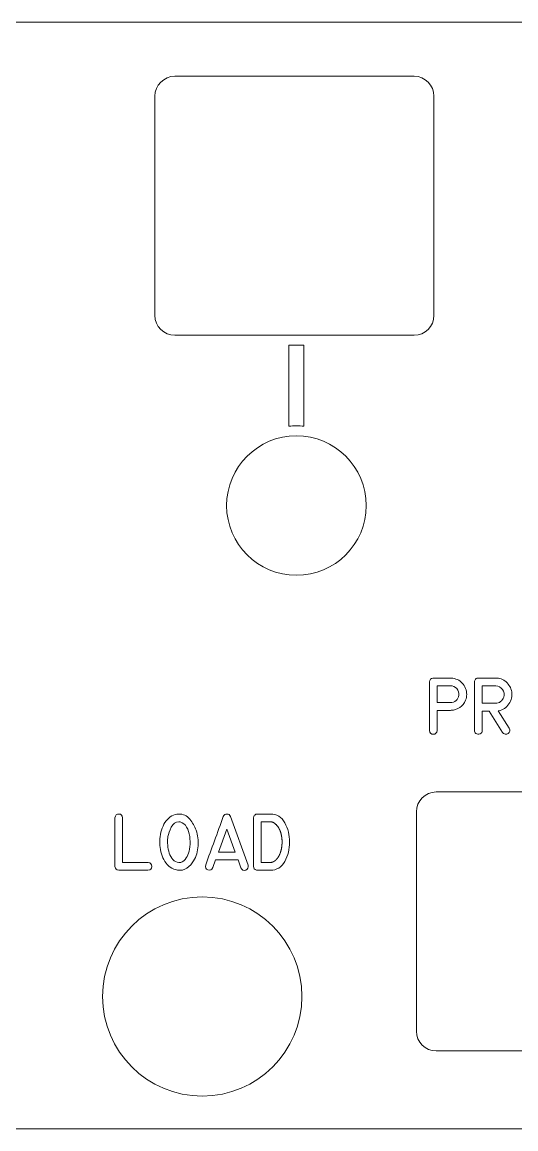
# Model space of a CAD drawing. Header units: millimetres. Extents: x -74 to 72, y -92 to 107.
# Drawn here: x -26.7 to -2, y 51.5 to 107.1 of the extents above; entities that cross this region are included whole.
import ezdxf

# ---------------------------------------------------------------- set-up
doc = ezdxf.new("R2010")
doc.units = ezdxf.units.MM
doc.header["$MEASUREMENT"] = 0
doc.layers.add('Cut', color=7, linetype='Continuous')
doc.layers.add('Engrave', color=7, linetype='Continuous')

msp = doc.modelspace()

# ---------------------------------------------------------------- linework, layer by layer
at = {"layer": 'Cut', "color": 250, "lineweight": 9}
for centre, major_axis, ratio in [((-12.9765, 82.8049), (3.5001, 0), 0.9999714), ((-17.6991, 58.1621), (5.0001, 0), 0.99998)]:
    msp.add_ellipse(centre, major_axis=major_axis, ratio=ratio, dxfattribs=at)
for points, knots in [([(61.6948, 105.5689), (61.6946, 105.967), (61.5362, 106.3487), (61.2545, 106.63), (61.2545, 106.63), (60.9729, 106.9113), (60.5929, 107.0692), (60.1948, 107.0689), (60.1948, 107.0689), (60.1948, 107.0689), (-61.3302, 107.0689), (-61.3302, 107.0689), (-61.3302, 107.0689), (-61.7283, 107.0687), (-62.1099, 106.9103), (-62.3912, 106.6286), (-62.3912, 106.6286), (-62.6725, 106.347), (-62.8304, 105.967), (-62.8302, 105.5689), (-62.8302, 105.5689), (-62.8302, 105.5689), (-62.8302, 53.0189), (-62.8302, 53.0189), (-62.8302, 53.0189), (-62.8299, 52.6208), (-62.6716, 52.2392), (-62.3899, 51.9579), (-62.3899, 51.9579), (-62.1082, 51.6766), (-61.7283, 51.5187), (-61.3302, 51.5189), (-61.3302, 51.5189), (-61.3302, 51.5189), (60.1948, 51.5189), (60.1948, 51.5189), (60.1948, 51.5189), (60.5929, 51.5192), (60.9746, 51.6775), (61.2559, 51.9592), (61.2559, 51.9592), (61.5372, 52.2409), (61.6951, 52.6208), (61.6948, 53.0189), (61.6948, 53.0189), (61.6948, 53.0189), (61.6948, 105.5689), (61.6948, 105.5689)], [0, 0, 0, 0, 0.0769231, 0.0769231, 0.0769231, 0.0769231, 0.1538462, 0.1538462, 0.1538462, 0.1538462, 0.2307692, 0.2307692, 0.2307692, 0.2307692, 0.3076923, 0.3076923, 0.3076923, 0.3076923, 0.3846154, 0.3846154, 0.3846154, 0.3846154, 0.4615385, 0.4615385, 0.4615385, 0.4615385, 0.5384615, 0.5384615, 0.5384615, 0.5384615, 0.6153846, 0.6153846, 0.6153846, 0.6153846, 0.6923077, 0.6923077, 0.6923077, 0.6923077, 0.7692308, 0.7692308, 0.7692308, 0.7692308, 0.8461538, 0.8461538, 0.8461538, 0.8461538, 1, 1, 1, 1]), ([(-19.0757, 104.3526), (-19.0757, 104.3526), (-7.0757, 104.3526), (-7.0757, 104.3526), (-7.0757, 104.3526), (-6.5257, 104.3526), (-6.0757, 103.9026), (-6.0757, 103.3526), (-6.0757, 103.3526), (-6.0757, 103.3526), (-6.0757, 92.3526), (-6.0757, 92.3526), (-6.0757, 92.3526), (-6.0757, 91.8026), (-6.5257, 91.3526), (-7.0757, 91.3526), (-7.0757, 91.3526), (-7.0757, 91.3526), (-19.0757, 91.3526), (-19.0757, 91.3526), (-19.0757, 91.3526), (-19.6257, 91.3526), (-20.0757, 91.8026), (-20.0757, 92.3526), (-20.0757, 92.3526), (-20.0757, 92.3526), (-20.0757, 103.3526), (-20.0757, 103.3526), (-20.0757, 103.3526), (-20.0757, 103.9026), (-19.6257, 104.3526), (-19.0757, 104.3526)], [0, 0, 0, 0, 0.1111111, 0.1111111, 0.1111111, 0.1111111, 0.2222222, 0.2222222, 0.2222222, 0.2222222, 0.3333333, 0.3333333, 0.3333333, 0.3333333, 0.4444444, 0.4444444, 0.4444444, 0.4444444, 0.5555556, 0.5555556, 0.5555556, 0.5555556, 0.6666667, 0.6666667, 0.6666667, 0.6666667, 0.7777778, 0.7777778, 0.7777778, 0.7777778, 1, 1, 1, 1]), ([(-5.9557, 68.4299), (-5.9557, 68.4299), (6.0443, 68.4299), (6.0443, 68.4299), (6.0443, 68.4299), (6.5943, 68.4299), (7.0443, 67.9799), (7.0443, 67.4299), (7.0443, 67.4299), (7.0443, 67.4299), (7.0443, 56.4299), (7.0443, 56.4299), (7.0443, 56.4299), (7.0443, 55.8799), (6.5943, 55.4299), (6.0443, 55.4299), (6.0443, 55.4299), (6.0443, 55.4299), (-5.9557, 55.4299), (-5.9557, 55.4299), (-5.9557, 55.4299), (-6.5057, 55.4299), (-6.9557, 55.8799), (-6.9557, 56.4299), (-6.9557, 56.4299), (-6.9557, 56.4299), (-6.9557, 67.4299), (-6.9557, 67.4299), (-6.9557, 67.4299), (-6.9557, 67.9799), (-6.5057, 68.4299), (-5.9557, 68.4299)], [0, 0, 0, 0, 0.1111111, 0.1111111, 0.1111111, 0.1111111, 0.2222222, 0.2222222, 0.2222222, 0.2222222, 0.3333333, 0.3333333, 0.3333333, 0.3333333, 0.4444444, 0.4444444, 0.4444444, 0.4444444, 0.5555556, 0.5555556, 0.5555556, 0.5555556, 0.6666667, 0.6666667, 0.6666667, 0.6666667, 0.7777778, 0.7777778, 0.7777778, 0.7777778, 1, 1, 1, 1])]:
    msp.add_open_spline(points, degree=3, knots=knots, dxfattribs=at)
at = {"layer": 'Engrave', "color": 240, "lineweight": 9}
for points, knots in [([(-13.3516, 86.7873), (-13.3516, 86.7873), (-13.3516, 90.8526), (-13.3516, 90.8526), (-13.3516, 90.8526), (-13.3516, 90.8526), (-12.6016, 90.8526), (-12.6016, 90.8526), (-12.6016, 90.8526), (-12.6016, 90.8526), (-12.6016, 86.7873), (-12.6016, 86.7873), (-12.6016, 86.7873), (-12.7251, 86.7988), (-12.8501, 86.8049), (-12.9766, 86.8049), (-12.9766, 86.8049), (-13.1031, 86.8049), (-13.2281, 86.7988), (-13.3516, 86.7873)], [0, 0, 0, 0, 0.1666667, 0.1666667, 0.1666667, 0.1666667, 0.3333333, 0.3333333, 0.3333333, 0.3333333, 0.5, 0.5, 0.5, 0.5, 0.6666667, 0.6666667, 0.6666667, 0.6666667, 1, 1, 1, 1]), ([(-5.2462, 74.1481), (-5.2462, 74.1481), (-5.2198, 74.1481), (-5.2198, 74.1481), (-5.2198, 74.1481), (-5.1022, 74.1396), (-4.994, 74.1133), (-4.8948, 74.0681), (-4.8948, 74.0681), (-4.7048, 73.9792), (-4.5702, 73.8325), (-4.4912, 73.6283), (-4.4912, 73.6283), (-4.4122, 73.4247), (-4.4131, 73.2257), (-4.4936, 73.0319), (-4.4936, 73.0319), (-4.559, 72.8786), (-4.6554, 72.7582), (-4.7833, 72.6716), (-4.7833, 72.6716), (-4.9108, 72.5846), (-5.0566, 72.5362), (-5.2198, 72.5263), (-5.2198, 72.5263), (-5.2198, 72.5263), (-5.2462, 72.5249), (-5.2462, 72.5249), (-5.2462, 72.5249), (-5.2462, 72.5249), (-5.916, 72.5249), (-5.916, 72.5249), (-5.916, 72.5249), (-5.916, 72.5249), (-5.916, 71.5202), (-5.916, 71.5202), (-5.916, 71.5202), (-5.9324, 71.3908), (-5.9978, 71.3259), (-6.1116, 71.3259), (-6.1116, 71.3259), (-6.2255, 71.3259), (-6.2904, 71.3908), (-6.3059, 71.5202), (-6.3059, 71.5202), (-6.3059, 71.5202), (-6.3059, 73.9552), (-6.3059, 73.9552), (-6.3059, 73.9552), (-6.2923, 74.0691), (-6.2316, 74.1335), (-6.1239, 74.1481), (-6.1239, 74.1481), (-6.1239, 74.1481), (-6.1116, 74.1481), (-6.1116, 74.1481), (-6.1116, 74.1481), (-6.1116, 74.1481), (-5.2462, 74.1481), (-5.2462, 74.1481)], [0, 0, 0, 0, 0.0625, 0.0625, 0.0625, 0.0625, 0.125, 0.125, 0.125, 0.125, 0.1875, 0.1875, 0.1875, 0.1875, 0.25, 0.25, 0.25, 0.25, 0.3125, 0.3125, 0.3125, 0.3125, 0.375, 0.375, 0.375, 0.375, 0.4375, 0.4375, 0.4375, 0.4375, 0.5, 0.5, 0.5, 0.5, 0.5625, 0.5625, 0.5625, 0.5625, 0.625, 0.625, 0.625, 0.625, 0.6875, 0.6875, 0.6875, 0.6875, 0.75, 0.75, 0.75, 0.75, 0.8125, 0.8125, 0.8125, 0.8125, 0.875, 0.875, 0.875, 0.875, 1, 1, 1, 1]), ([(-2.3016, 71.6251), (-2.2428, 71.5211), (-2.2593, 71.4341), (-2.351, 71.3631), (-2.351, 71.3631), (-2.3952, 71.332), (-2.446, 71.3212), (-2.5034, 71.3315), (-2.5034, 71.3315), (-2.5608, 71.3414), (-2.6027, 71.3701), (-2.6295, 71.4167), (-2.6295, 71.4167), (-2.6295, 71.4167), (-3.3087, 72.4905), (-3.3087, 72.4905), (-3.3087, 72.4905), (-3.3087, 72.4905), (-3.6535, 72.4905), (-3.6535, 72.4905), (-3.6535, 72.4905), (-3.6535, 72.4905), (-3.6535, 71.5202), (-3.6535, 71.5202), (-3.6535, 71.5202), (-3.6535, 71.4402), (-3.6897, 71.3828), (-3.7621, 71.3471), (-3.7621, 71.3471), (-3.835, 71.3118), (-3.9028, 71.3184), (-3.9663, 71.3673), (-3.9663, 71.3673), (-4.0166, 71.4049), (-4.042, 71.4557), (-4.042, 71.5202), (-4.042, 71.5202), (-4.042, 71.5202), (-4.042, 73.9552), (-4.042, 73.9552), (-4.042, 73.9552), (-4.042, 74.0084), (-4.0232, 74.054), (-3.986, 74.0917), (-3.986, 74.0917), (-3.9489, 74.1293), (-3.9032, 74.1481), (-3.8491, 74.1481), (-3.8491, 74.1481), (-3.8491, 74.1481), (-2.9936, 74.1481), (-2.9936, 74.1481), (-2.9936, 74.1481), (-2.7875, 74.1481), (-2.6088, 74.0827), (-2.4573, 73.952), (-2.4573, 73.952), (-2.3059, 73.8207), (-2.2113, 73.6547), (-2.1746, 73.4534), (-2.1746, 73.4534), (-2.1361, 73.2375), (-2.1817, 73.0357), (-2.312, 72.848), (-2.312, 72.848), (-2.4418, 72.6599), (-2.6144, 72.546), (-2.8294, 72.5056), (-2.8294, 72.5056), (-2.8294, 72.5056), (-2.8557, 72.5013), (-2.8557, 72.5013), (-2.8557, 72.5013), (-2.8557, 72.5013), (-2.3016, 71.6251), (-2.3016, 71.6251)], [0, 0, 0, 0, 0.05, 0.05, 0.05, 0.05, 0.1, 0.1, 0.1, 0.1, 0.15, 0.15, 0.15, 0.15, 0.2, 0.2, 0.2, 0.2, 0.25, 0.25, 0.25, 0.25, 0.3, 0.3, 0.3, 0.3, 0.35, 0.35, 0.35, 0.35, 0.4, 0.4, 0.4, 0.4, 0.45, 0.45, 0.45, 0.45, 0.5, 0.5, 0.5, 0.5, 0.55, 0.55, 0.55, 0.55, 0.6, 0.6, 0.6, 0.6, 0.65, 0.65, 0.65, 0.65, 0.7, 0.7, 0.7, 0.7, 0.75, 0.75, 0.75, 0.75, 0.8, 0.8, 0.8, 0.8, 0.85, 0.85, 0.85, 0.85, 0.9, 0.9, 0.9, 0.9, 1, 1, 1, 1]), ([(-5.2462, 73.7596), (-5.2462, 73.7596), (-5.916, 73.7596), (-5.916, 73.7596), (-5.916, 73.7596), (-5.916, 73.7596), (-5.916, 72.9148), (-5.916, 72.9148), (-5.916, 72.9148), (-5.916, 72.9148), (-5.2462, 72.9148), (-5.2462, 72.9148), (-5.2462, 72.9148), (-5.1413, 72.9148), (-5.0491, 72.9496), (-4.9686, 73.0197), (-4.9686, 73.0197), (-4.8882, 73.0893), (-4.8412, 73.1768), (-4.8271, 73.2812), (-4.8271, 73.2812), (-4.8106, 73.4082), (-4.8449, 73.5197), (-4.9291, 73.6156), (-4.9291, 73.6156), (-5.0138, 73.7116), (-5.1196, 73.7596), (-5.2462, 73.7596)], [0, 0, 0, 0, 0.125, 0.125, 0.125, 0.125, 0.25, 0.25, 0.25, 0.25, 0.375, 0.375, 0.375, 0.375, 0.5, 0.5, 0.5, 0.5, 0.625, 0.625, 0.625, 0.625, 0.75, 0.75, 0.75, 0.75, 1, 1, 1, 1]), ([(-2.9936, 72.8776), (-2.8995, 72.8776), (-2.8129, 72.9059), (-2.7334, 72.9632), (-2.7334, 72.9632), (-2.6539, 73.0202), (-2.6008, 73.0945), (-2.573, 73.1862), (-2.573, 73.1862), (-2.5298, 73.3278), (-2.5495, 73.4557), (-2.6323, 73.57), (-2.6323, 73.57), (-2.7151, 73.6843), (-2.8289, 73.7473), (-2.9738, 73.7596), (-2.9738, 73.7596), (-2.9738, 73.7596), (-3.6535, 73.7596), (-3.6535, 73.7596), (-3.6535, 73.7596), (-3.6535, 73.7596), (-3.6535, 72.8776), (-3.6535, 72.8776), (-3.6535, 72.8776), (-3.6535, 72.8776), (-2.9936, 72.8776), (-2.9936, 72.8776)], [0, 0, 0, 0, 0.125, 0.125, 0.125, 0.125, 0.25, 0.25, 0.25, 0.25, 0.375, 0.375, 0.375, 0.375, 0.5, 0.5, 0.5, 0.5, 0.625, 0.625, 0.625, 0.625, 0.75, 0.75, 0.75, 0.75, 1, 1, 1, 1]), ([(-21.8857, 64.4992), (-21.9986, 64.5067), (-22.064, 64.5702), (-22.0814, 64.6906), (-22.0814, 64.6906), (-22.0814, 64.6906), (-22.0814, 67.1271), (-22.0814, 67.1271), (-22.0814, 67.1271), (-22.0621, 67.2593), (-21.9949, 67.3242), (-21.8801, 67.3223), (-21.8801, 67.3223), (-21.7653, 67.32), (-21.7028, 67.2546), (-21.6929, 67.1271), (-21.6929, 67.1271), (-21.6929, 67.1271), (-21.6929, 64.8839), (-21.6929, 64.8839), (-21.6929, 64.8839), (-21.6929, 64.8839), (-20.421, 64.8849), (-20.421, 64.8849), (-20.421, 64.8849), (-20.2902, 64.8703), (-20.2258, 64.8045), (-20.2272, 64.6873), (-20.2272, 64.6873), (-20.2286, 64.5702), (-20.2935, 64.5077), (-20.4224, 64.4992), (-20.4224, 64.4992), (-20.4224, 64.4992), (-21.8857, 64.4992), (-21.8857, 64.4992)], [0, 0, 0, 0, 0.1, 0.1, 0.1, 0.1, 0.2, 0.2, 0.2, 0.2, 0.3, 0.3, 0.3, 0.3, 0.4, 0.4, 0.4, 0.4, 0.5, 0.5, 0.5, 0.5, 0.6, 0.6, 0.6, 0.6, 0.7, 0.7, 0.7, 0.7, 0.8, 0.8, 0.8, 0.8, 1, 1, 1, 1]), ([(-18.0024, 66.5109), (-17.9182, 66.2565), (-17.8862, 65.9926), (-17.9069, 65.7188), (-17.9069, 65.7188), (-17.9276, 65.4451), (-18.0029, 65.1953), (-18.1322, 64.9691), (-18.1322, 64.9691), (-18.214, 64.8284), (-18.3255, 64.709), (-18.4671, 64.6107), (-18.4671, 64.6107), (-18.6087, 64.5124), (-18.7648, 64.478), (-18.9356, 64.5077), (-18.9356, 64.5077), (-19.214, 64.5561), (-19.4271, 64.7014), (-19.5748, 64.9427), (-19.5748, 64.9427), (-19.723, 65.1845), (-19.8076, 65.4536), (-19.8293, 65.7499), (-19.8293, 65.7499), (-19.8509, 66.0462), (-19.8109, 66.3346), (-19.7093, 66.6158), (-19.7093, 66.6158), (-19.6077, 66.8971), (-19.4459, 67.1013), (-19.2235, 67.2292), (-19.2235, 67.2292), (-19.1153, 67.2918), (-19.0014, 67.3228), (-18.8834, 67.3228), (-18.8834, 67.3228), (-18.6571, 67.3228), (-18.4727, 67.2377), (-18.3293, 67.0674), (-18.3293, 67.0674), (-18.1858, 66.8966), (-18.0772, 66.7113), (-18.0024, 66.5109)], [0, 0, 0, 0, 0.0833333, 0.0833333, 0.0833333, 0.0833333, 0.1666667, 0.1666667, 0.1666667, 0.1666667, 0.25, 0.25, 0.25, 0.25, 0.3333333, 0.3333333, 0.3333333, 0.3333333, 0.4166667, 0.4166667, 0.4166667, 0.4166667, 0.5, 0.5, 0.5, 0.5, 0.5833333, 0.5833333, 0.5833333, 0.5833333, 0.6666667, 0.6666667, 0.6666667, 0.6666667, 0.75, 0.75, 0.75, 0.75, 0.8333333, 0.8333333, 0.8333333, 0.8333333, 1, 1, 1, 1]), ([(-17.5268, 64.7664), (-17.3801, 65.1718), (-17.2328, 65.5768), (-17.0856, 65.9813), (-17.0856, 65.9813), (-16.9379, 66.3858), (-16.7902, 66.7908), (-16.6425, 67.1958), (-16.6425, 67.1958), (-16.612, 67.2795), (-16.5518, 67.3219), (-16.4619, 67.3228), (-16.4619, 67.3228), (-16.3716, 67.3237), (-16.3109, 67.2814), (-16.2799, 67.1958), (-16.2799, 67.1958), (-16.2799, 67.1958), (-15.3965, 64.7598), (-15.3965, 64.7598), (-15.3965, 64.7598), (-15.3693, 64.63), (-15.4088, 64.5467), (-15.5151, 64.5091), (-15.5151, 64.5091), (-15.6218, 64.471), (-15.7037, 64.51), (-15.762, 64.6248), (-15.762, 64.6248), (-15.762, 64.6248), (-15.9036, 65.0189), (-15.9036, 65.0189), (-15.9036, 65.0189), (-15.9036, 65.0189), (-17.0268, 65.0189), (-17.0268, 65.0189), (-17.0268, 65.0189), (-17.0268, 65.0189), (-17.1646, 64.6342), (-17.1646, 64.6342), (-17.1646, 64.6342), (-17.2234, 64.5185), (-17.3072, 64.4808), (-17.4153, 64.5208), (-17.4153, 64.5208), (-17.524, 64.5603), (-17.5612, 64.6427), (-17.5268, 64.7664)], [0, 0, 0, 0, 0.0769231, 0.0769231, 0.0769231, 0.0769231, 0.1538462, 0.1538462, 0.1538462, 0.1538462, 0.2307692, 0.2307692, 0.2307692, 0.2307692, 0.3076923, 0.3076923, 0.3076923, 0.3076923, 0.3846154, 0.3846154, 0.3846154, 0.3846154, 0.4615385, 0.4615385, 0.4615385, 0.4615385, 0.5384615, 0.5384615, 0.5384615, 0.5384615, 0.6153846, 0.6153846, 0.6153846, 0.6153846, 0.6923077, 0.6923077, 0.6923077, 0.6923077, 0.7692308, 0.7692308, 0.7692308, 0.7692308, 0.8461538, 0.8461538, 0.8461538, 0.8461538, 1, 1, 1, 1]), ([(-14.9322, 67.3228), (-14.9322, 67.3228), (-14.2831, 67.3228), (-14.2831, 67.3228), (-14.2831, 67.3228), (-13.9605, 67.3228), (-13.7192, 67.176), (-13.5583, 66.8821), (-13.5583, 66.8821), (-13.3974, 66.5881), (-13.317, 66.2645), (-13.317, 65.9117), (-13.317, 65.9117), (-13.317, 65.5589), (-13.3979, 65.2358), (-13.5588, 64.9418), (-13.5588, 64.9418), (-13.7201, 64.6478), (-13.9614, 64.5006), (-14.2831, 64.5006), (-14.2831, 64.5006), (-14.2831, 64.5006), (-14.9322, 64.5006), (-14.9322, 64.5006), (-14.9322, 64.5006), (-14.9322, 64.5006), (-14.9294, 64.5006), (-14.9294, 64.5006), (-14.9294, 64.5006), (-14.9294, 64.5006), (-14.9322, 64.5006), (-14.9322, 64.5006), (-14.9322, 64.5006), (-14.9624, 64.5053), (-14.9788, 64.5081), (-14.9816, 64.5091), (-14.9816, 64.5091), (-15.0771, 64.5316), (-15.1246, 64.5942), (-15.1237, 64.6963), (-15.1237, 64.6963), (-15.1237, 64.6963), (-15.1251, 64.6963), (-15.1251, 64.6963), (-15.1251, 64.6963), (-15.1251, 64.6963), (-15.1237, 67.1299), (-15.1237, 67.1299), (-15.1237, 67.1299), (-15.1246, 67.1328), (-15.1251, 67.1365), (-15.1251, 67.1408), (-15.1251, 67.1408), (-15.1223, 67.1916), (-15.1025, 67.2344), (-15.0654, 67.2696), (-15.0654, 67.2696), (-15.0277, 67.3049), (-14.983, 67.3228), (-14.9308, 67.3228), (-14.9308, 67.3228), (-14.9308, 67.3228), (-14.9322, 67.3228), (-14.9322, 67.3228)], [0, 0, 0, 0, 0.0588235, 0.0588235, 0.0588235, 0.0588235, 0.1176471, 0.1176471, 0.1176471, 0.1176471, 0.1764706, 0.1764706, 0.1764706, 0.1764706, 0.2352941, 0.2352941, 0.2352941, 0.2352941, 0.2941176, 0.2941176, 0.2941176, 0.2941176, 0.3529412, 0.3529412, 0.3529412, 0.3529412, 0.4117647, 0.4117647, 0.4117647, 0.4117647, 0.4705882, 0.4705882, 0.4705882, 0.4705882, 0.5294118, 0.5294118, 0.5294118, 0.5294118, 0.5882353, 0.5882353, 0.5882353, 0.5882353, 0.6470588, 0.6470588, 0.6470588, 0.6470588, 0.7058824, 0.7058824, 0.7058824, 0.7058824, 0.7647059, 0.7647059, 0.7647059, 0.7647059, 0.8235294, 0.8235294, 0.8235294, 0.8235294, 0.8823529, 0.8823529, 0.8823529, 0.8823529, 1, 1, 1, 1]), ([(-18.8721, 66.9315), (-19.041, 66.9315), (-19.1689, 66.8407), (-19.2559, 66.6586), (-19.2559, 66.6586), (-19.3429, 66.4766), (-19.3975, 66.3214), (-19.4205, 66.193), (-19.4205, 66.193), (-19.4379, 66.0989), (-19.4445, 65.9855), (-19.4398, 65.8524), (-19.4398, 65.8524), (-19.4351, 65.7193), (-19.4158, 65.5876), (-19.382, 65.4578), (-19.382, 65.4578), (-19.3481, 65.3275), (-19.2968, 65.2104), (-19.2291, 65.1064), (-19.2291, 65.1064), (-19.1609, 65.002), (-19.072, 64.9329), (-18.9619, 64.899), (-18.9619, 64.899), (-18.833, 64.8585), (-18.722, 64.8839), (-18.6289, 64.9752), (-18.6289, 64.9752), (-18.5358, 65.0669), (-18.4652, 65.1638), (-18.4172, 65.2668), (-18.4172, 65.2668), (-18.3688, 65.3727), (-18.3354, 65.5109), (-18.3175, 65.6831), (-18.3175, 65.6831), (-18.2997, 65.8548), (-18.3039, 66.0265), (-18.3298, 66.1977), (-18.3298, 66.1977), (-18.3561, 66.3689), (-18.4074, 66.5232), (-18.4836, 66.6605), (-18.4836, 66.6605), (-18.5598, 66.7979), (-18.6684, 66.8854), (-18.8086, 66.923), (-18.8086, 66.923), (-18.8269, 66.9286), (-18.8481, 66.9315), (-18.8721, 66.9315)], [0, 0, 0, 0, 0.0714286, 0.0714286, 0.0714286, 0.0714286, 0.1428571, 0.1428571, 0.1428571, 0.1428571, 0.2142857, 0.2142857, 0.2142857, 0.2142857, 0.2857143, 0.2857143, 0.2857143, 0.2857143, 0.3571429, 0.3571429, 0.3571429, 0.3571429, 0.4285714, 0.4285714, 0.4285714, 0.4285714, 0.5, 0.5, 0.5, 0.5, 0.5714286, 0.5714286, 0.5714286, 0.5714286, 0.6428571, 0.6428571, 0.6428571, 0.6428571, 0.7142857, 0.7142857, 0.7142857, 0.7142857, 0.7857143, 0.7857143, 0.7857143, 0.7857143, 0.8571429, 0.8571429, 0.8571429, 0.8571429, 1, 1, 1, 1]), ([(-14.2831, 64.8891), (-14.2813, 64.8891), (-14.2794, 64.8891), (-14.2775, 64.8891), (-14.2775, 64.8891), (-14.2756, 64.8891), (-14.2733, 64.8891), (-14.2709, 64.8891), (-14.2709, 64.8891), (-14.269, 64.8891), (-14.2672, 64.8896), (-14.2657, 64.8901), (-14.2657, 64.8901), (-14.2643, 64.8905), (-14.2624, 64.8905), (-14.2596, 64.8905), (-14.2596, 64.8905), (-14.2577, 64.8905), (-14.2559, 64.891), (-14.2535, 64.8915), (-14.2535, 64.8915), (-14.2512, 64.8919), (-14.2488, 64.8919), (-14.246, 64.8919), (-14.246, 64.8919), (-14.2441, 64.8919), (-14.2422, 64.8924), (-14.2403, 64.8924), (-14.2403, 64.8924), (-14.2385, 64.8929), (-14.2361, 64.8934), (-14.2333, 64.8934), (-14.2333, 64.8934), (-14.2319, 64.8934), (-14.23, 64.8934), (-14.2281, 64.8938), (-14.2281, 64.8938), (-14.2262, 64.8943), (-14.2239, 64.8948), (-14.2211, 64.8948), (-14.2211, 64.8948), (-14.2173, 64.8966), (-14.2135, 64.8976), (-14.2102, 64.8976), (-14.2102, 64.8976), (-14.2084, 64.8976), (-14.2065, 64.8981), (-14.2046, 64.8995), (-14.2046, 64.8995), (-14.2027, 64.9009), (-14.2004, 64.9023), (-14.1975, 64.9028), (-14.1975, 64.9028), (-14.1957, 64.9028), (-14.1938, 64.9032), (-14.1914, 64.9037), (-14.1914, 64.9037), (-14.1891, 64.9042), (-14.1867, 64.9046), (-14.1839, 64.9056), (-14.1839, 64.9056), (-14.182, 64.9056), (-14.1801, 64.9061), (-14.1783, 64.907), (-14.1783, 64.907), (-14.1764, 64.9079), (-14.1745, 64.9089), (-14.1717, 64.9098), (-14.1717, 64.9098), (-14.166, 64.9117), (-14.1618, 64.9136), (-14.159, 64.9155), (-14.159, 64.9155), (-14.1425, 64.9211), (-14.1378, 64.9225), (-14.1453, 64.9211), (-14.1453, 64.9211), (-14.1434, 64.9211), (-14.1416, 64.9216), (-14.1397, 64.923), (-14.1397, 64.923), (-14.1378, 64.9244), (-14.1354, 64.9253), (-14.1331, 64.9263), (-14.1331, 64.9263), (-14.1246, 64.9319), (-14.1209, 64.9343), (-14.1218, 64.9333), (-14.1218, 64.9333), (-14.1129, 64.938), (-14.1082, 64.9404), (-14.1082, 64.9404), (-14.1082, 64.9404), (-14.1063, 64.9413), (-14.1044, 64.9423), (-14.1025, 64.9437), (-14.1025, 64.9437), (-14.1006, 64.9451), (-14.0983, 64.9465), (-14.0955, 64.9484), (-14.0955, 64.9484), (-14.0875, 64.954), (-14.0832, 64.9569), (-14.0832, 64.9569), (-14.0832, 64.9569), (-14.0814, 64.9578), (-14.0795, 64.9587), (-14.0771, 64.9601), (-14.0771, 64.9601), (-14.0748, 64.9616), (-14.0724, 64.963), (-14.0696, 64.9649), (-14.0696, 64.9649), (-14.0677, 64.9658), (-14.0658, 64.9672), (-14.064, 64.9691), (-14.064, 64.9691), (-14.0621, 64.971), (-14.0597, 64.9728), (-14.0569, 64.9747), (-14.0569, 64.9747), (-14.0555, 64.9757), (-14.0536, 64.9766), (-14.0517, 64.978), (-14.0517, 64.978), (-14.0498, 64.9794), (-14.0475, 64.9813), (-14.0447, 64.9827), (-14.0447, 64.9827), (-14.0428, 64.9846), (-14.0381, 64.9884), (-14.031, 64.994), (-14.031, 64.994), (-14.0235, 65.0015), (-14.0197, 65.0048), (-14.0197, 65.0048), (-14.0197, 65.0048), (-14.0179, 65.0067), (-14.0164, 65.0086), (-14.0146, 65.0105), (-14.0146, 65.0105), (-14.0127, 65.0124), (-14.0103, 65.0147), (-14.0075, 65.0175), (-14.0075, 65.0175), (-14.0056, 65.0194), (-14.0037, 65.0208), (-14.0019, 65.0227), (-14.0019, 65.0227), (-14, 65.0246), (-13.9981, 65.0269), (-13.9953, 65.0298), (-13.9953, 65.0298), (-13.9925, 65.0316), (-13.9882, 65.0354), (-13.9826, 65.0406), (-13.9826, 65.0406), (-13.9807, 65.0425), (-13.9788, 65.0443), (-13.9774, 65.0462), (-13.9774, 65.0462), (-13.9755, 65.0481), (-13.9732, 65.0505), (-13.9703, 65.0533), (-13.9703, 65.0533), (-13.9685, 65.0552), (-13.9666, 65.057), (-13.9647, 65.0594), (-13.9647, 65.0594), (-13.9628, 65.0617), (-13.9605, 65.0641), (-13.9581, 65.0669), (-13.9581, 65.0669), (-13.9468, 65.0815), (-13.9431, 65.0862), (-13.9468, 65.0806), (-13.9468, 65.0806), (-13.9402, 65.0871), (-13.9365, 65.0923), (-13.9346, 65.0961), (-13.9346, 65.0961), (-13.9261, 65.1069), (-13.9224, 65.1121), (-13.9233, 65.1111), (-13.9233, 65.1111), (-13.9214, 65.114), (-13.9196, 65.1163), (-13.9181, 65.1187), (-13.9181, 65.1187), (-13.9163, 65.121), (-13.9139, 65.1234), (-13.9111, 65.1262), (-13.9111, 65.1262), (-13.9092, 65.129), (-13.9078, 65.1318), (-13.9064, 65.1347), (-13.9064, 65.1347), (-13.905, 65.1375), (-13.9026, 65.1398), (-13.9003, 65.1427), (-13.9003, 65.1427), (-13.8993, 65.1455), (-13.8974, 65.1483), (-13.8951, 65.1516), (-13.8951, 65.1516), (-13.8927, 65.1549), (-13.8909, 65.1577), (-13.889, 65.1605), (-13.889, 65.1605), (-13.8833, 65.1681), (-13.88, 65.1737), (-13.8782, 65.1775), (-13.8782, 65.1775), (-13.8763, 65.1798), (-13.8744, 65.1831), (-13.873, 65.1864), (-13.873, 65.1864), (-13.8716, 65.1892), (-13.8697, 65.1925), (-13.8669, 65.1953), (-13.8669, 65.1953), (-13.865, 65.1977), (-13.8636, 65.201), (-13.8622, 65.2043), (-13.8622, 65.2043), (-13.8608, 65.2071), (-13.8589, 65.2104), (-13.8561, 65.2132), (-13.8561, 65.2132), (-13.8542, 65.2174), (-13.8513, 65.2236), (-13.8476, 65.2311), (-13.8476, 65.2311), (-13.8457, 65.2339), (-13.8443, 65.2367), (-13.8429, 65.2405), (-13.8429, 65.2405), (-13.8415, 65.2442), (-13.8396, 65.248), (-13.8368, 65.2518), (-13.8368, 65.2518), (-13.8349, 65.2546), (-13.833, 65.2574), (-13.8316, 65.2607), (-13.8316, 65.2607), (-13.8307, 65.264), (-13.8283, 65.2673), (-13.8255, 65.2711), (-13.8255, 65.2711), (-13.8245, 65.2739), (-13.8236, 65.2767), (-13.8222, 65.2805), (-13.8222, 65.2805), (-13.8208, 65.2842), (-13.8194, 65.288), (-13.8175, 65.2918), (-13.8175, 65.2918), (-13.8147, 65.296), (-13.8114, 65.303), (-13.8076, 65.3125), (-13.8076, 65.3125), (-13.7987, 65.335), (-13.7954, 65.3426), (-13.7982, 65.3341), (-13.7982, 65.3341), (-13.7973, 65.3369), (-13.7958, 65.3407), (-13.7944, 65.3444), (-13.7944, 65.3444), (-13.793, 65.3487), (-13.7916, 65.3529), (-13.7897, 65.3562), (-13.7897, 65.3562), (-13.7888, 65.36), (-13.7878, 65.3637), (-13.7864, 65.3675), (-13.7864, 65.3675), (-13.785, 65.3712), (-13.7831, 65.375), (-13.7817, 65.3797), (-13.7817, 65.3797), (-13.7789, 65.3882), (-13.7766, 65.3952), (-13.7747, 65.4018), (-13.7747, 65.4018), (-13.7737, 65.4056), (-13.7728, 65.4093), (-13.7714, 65.4131), (-13.7714, 65.4131), (-13.77, 65.4164), (-13.7681, 65.4206), (-13.7662, 65.4253), (-13.7662, 65.4253), (-13.77, 65.4159), (-13.7676, 65.4239), (-13.7596, 65.4489), (-13.7596, 65.4489), (-13.7577, 65.4531), (-13.7549, 65.4611), (-13.7512, 65.4719), (-13.7512, 65.4719), (-13.7512, 65.4757), (-13.7507, 65.4799), (-13.7493, 65.4837), (-13.7493, 65.4837), (-13.7479, 65.4879), (-13.7465, 65.4921), (-13.7455, 65.4968), (-13.7455, 65.4968), (-13.7446, 65.5006), (-13.7436, 65.5044), (-13.7427, 65.5086), (-13.7427, 65.5086), (-13.7422, 65.5128), (-13.7408, 65.5171), (-13.7389, 65.5218), (-13.7389, 65.5218), (-13.7389, 65.5246), (-13.738, 65.5279), (-13.7366, 65.5321), (-13.7366, 65.5321), (-13.7352, 65.5363), (-13.7342, 65.5406), (-13.7333, 65.5453), (-13.7333, 65.5453), (-13.7323, 65.5514), (-13.7309, 65.5603), (-13.7291, 65.5712), (-13.7291, 65.5712), (-13.7291, 65.5749), (-13.7286, 65.5787), (-13.7272, 65.5829), (-13.7272, 65.5829), (-13.7258, 65.5871), (-13.7243, 65.5914), (-13.7239, 65.5961), (-13.7239, 65.5961), (-13.7239, 65.5998), (-13.7234, 65.6036), (-13.7225, 65.6078), (-13.7225, 65.6078), (-13.7215, 65.6121), (-13.7206, 65.6163), (-13.7196, 65.621), (-13.7196, 65.621), (-13.7187, 65.6276), (-13.7173, 65.6361), (-13.7154, 65.6474), (-13.7154, 65.6474), (-13.7154, 65.6506), (-13.7145, 65.6549), (-13.7131, 65.6596), (-13.7131, 65.6596), (-13.7121, 65.6643), (-13.7107, 65.6685), (-13.7098, 65.6732), (-13.7098, 65.6732), (-13.7098, 65.6798), (-13.7088, 65.6883), (-13.7069, 65.6996), (-13.7069, 65.6996), (-13.7069, 65.7033), (-13.7069, 65.7071), (-13.7065, 65.7113), (-13.7065, 65.7113), (-13.706, 65.7156), (-13.7051, 65.7203), (-13.7041, 65.7254), (-13.7041, 65.7254), (-13.7027, 65.7367), (-13.7018, 65.7452), (-13.7018, 65.7518), (-13.7018, 65.7518), (-13.7008, 65.7584), (-13.7004, 65.7668), (-13.7004, 65.7781), (-13.7004, 65.7781), (-13.6994, 65.7847), (-13.6989, 65.7936), (-13.6989, 65.8054), (-13.6989, 65.8054), (-13.698, 65.812), (-13.6975, 65.8209), (-13.6975, 65.8317), (-13.6975, 65.8317), (-13.6975, 65.8364), (-13.6971, 65.8407), (-13.6966, 65.8449), (-13.6966, 65.8449), (-13.6961, 65.8491), (-13.6957, 65.8538), (-13.6947, 65.8595), (-13.6947, 65.8595), (-13.6947, 65.8633), (-13.6942, 65.867), (-13.6938, 65.8712), (-13.6938, 65.8712), (-13.6938, 65.875), (-13.6933, 65.8802), (-13.6933, 65.8854), (-13.6933, 65.8854), (-13.6933, 65.8891), (-13.6933, 65.8934), (-13.6933, 65.8981), (-13.6933, 65.8981), (-13.6933, 65.9023), (-13.6933, 65.907), (-13.6933, 65.9117), (-13.6933, 65.9117), (-13.6933, 65.9164), (-13.6933, 65.9206), (-13.6933, 65.9249), (-13.6933, 65.9249), (-13.6933, 65.9291), (-13.6933, 65.9333), (-13.6933, 65.938), (-13.6933, 65.938), (-13.6933, 65.9423), (-13.6938, 65.947), (-13.6938, 65.9507), (-13.6938, 65.9507), (-13.6942, 65.955), (-13.6947, 65.9601), (-13.6947, 65.9653), (-13.6947, 65.9653), (-13.6947, 65.9691), (-13.6947, 65.9733), (-13.6947, 65.978), (-13.6947, 65.978), (-13.6947, 65.9823), (-13.6947, 65.987), (-13.6947, 65.9917), (-13.6947, 65.9917), (-13.6947, 65.9973), (-13.6957, 66.0062), (-13.6975, 66.0194), (-13.6975, 66.0194), (-13.6975, 66.0302), (-13.698, 66.0387), (-13.6989, 66.0439), (-13.6989, 66.0439), (-13.6989, 66.0505), (-13.6999, 66.0599), (-13.7018, 66.073), (-13.7018, 66.073), (-13.7018, 66.0839), (-13.7022, 66.0923), (-13.7032, 66.098), (-13.7032, 66.098), (-13.7032, 66.1041), (-13.7037, 66.113), (-13.7055, 66.1238), (-13.7055, 66.1238), (-13.7065, 66.1276), (-13.7074, 66.1318), (-13.7079, 66.1365), (-13.7079, 66.1365), (-13.7084, 66.1408), (-13.7084, 66.1455), (-13.7084, 66.1502), (-13.7084, 66.1502), (-13.7102, 66.161), (-13.7121, 66.1699), (-13.714, 66.1765), (-13.714, 66.1765), (-13.7149, 66.1798), (-13.7159, 66.184), (-13.7168, 66.1878), (-13.7168, 66.1878), (-13.7178, 66.192), (-13.7182, 66.1963), (-13.7182, 66.201), (-13.7182, 66.201), (-13.7192, 66.2076), (-13.7206, 66.216), (-13.7225, 66.2273), (-13.7225, 66.2273), (-13.7234, 66.2339), (-13.7243, 66.2424), (-13.7262, 66.2537), (-13.7262, 66.2537), (-13.73, 66.2645), (-13.7323, 66.2729), (-13.7333, 66.2781), (-13.7333, 66.2781), (-13.7352, 66.2894), (-13.7366, 66.2969), (-13.7375, 66.3016), (-13.7375, 66.3016), (-13.7394, 66.3054), (-13.7408, 66.3092), (-13.7418, 66.3134), (-13.7418, 66.3134), (-13.7427, 66.3176), (-13.7432, 66.3219), (-13.7441, 66.3266), (-13.7441, 66.3266), (-13.745, 66.3303), (-13.7465, 66.3341), (-13.7483, 66.3383), (-13.7483, 66.3383), (-13.7502, 66.3426), (-13.7512, 66.3468), (-13.7512, 66.3515), (-13.7512, 66.3515), (-13.7596, 66.376), (-13.762, 66.3839), (-13.7582, 66.3745), (-13.7582, 66.3745), (-13.7601, 66.3811), (-13.762, 66.3891), (-13.7648, 66.3981), (-13.7648, 66.3981), (-13.7667, 66.4009), (-13.7686, 66.4042), (-13.77, 66.4084), (-13.77, 66.4084), (-13.7714, 66.4126), (-13.7723, 66.4164), (-13.7733, 66.4202), (-13.7733, 66.4202), (-13.7742, 66.423), (-13.777, 66.431), (-13.7817, 66.4437), (-13.7817, 66.4437), (-13.785, 66.4526), (-13.7878, 66.4601), (-13.7897, 66.4658), (-13.7897, 66.4658), (-13.7916, 66.4686), (-13.793, 66.4719), (-13.7944, 66.4761), (-13.7944, 66.4761), (-13.7958, 66.4804), (-13.7973, 66.4841), (-13.7982, 66.4879), (-13.7982, 66.4879), (-13.8001, 66.4903), (-13.802, 66.4935), (-13.8034, 66.4973), (-13.8034, 66.4973), (-13.8053, 66.5011), (-13.8067, 66.5048), (-13.8076, 66.5086), (-13.8076, 66.5086), (-13.8114, 66.5175), (-13.8147, 66.5246), (-13.8175, 66.5293), (-13.8175, 66.5293), (-13.8212, 66.5382), (-13.8236, 66.5448), (-13.8255, 66.5486), (-13.8255, 66.5486), (-13.8292, 66.5575), (-13.8325, 66.5646), (-13.8354, 66.5688), (-13.8354, 66.5688), (-13.8372, 66.5716), (-13.8391, 66.5749), (-13.8405, 66.5782), (-13.8405, 66.5782), (-13.8424, 66.581), (-13.8438, 66.5843), (-13.8448, 66.5871), (-13.8448, 66.5871), (-13.8504, 66.5961), (-13.8542, 66.6027), (-13.8561, 66.6064), (-13.8561, 66.6064), (-13.864, 66.6191), (-13.8678, 66.6252), (-13.8669, 66.6243), (-13.8669, 66.6243), (-13.8697, 66.6271), (-13.8716, 66.6299), (-13.873, 66.6332), (-13.873, 66.6332), (-13.8744, 66.6365), (-13.8763, 66.6394), (-13.8782, 66.6422), (-13.8782, 66.6422), (-13.88, 66.6459), (-13.8833, 66.6511), (-13.889, 66.6586), (-13.889, 66.6586), (-13.8909, 66.6615), (-13.8927, 66.6643), (-13.8946, 66.6666), (-13.8946, 66.6666), (-13.8965, 66.6695), (-13.8979, 66.6723), (-13.8989, 66.6751), (-13.8989, 66.6751), (-13.9031, 66.6836), (-13.9111, 66.6939), (-13.9219, 66.7066), (-13.9219, 66.7066), (-13.9238, 66.7085), (-13.9313, 66.7188), (-13.944, 66.7372), (-13.944, 66.7372), (-13.9553, 66.7499), (-13.9633, 66.7593), (-13.9689, 66.7649), (-13.9689, 66.7649), (-13.9746, 66.7711), (-13.9826, 66.78), (-13.9939, 66.7908), (-13.9939, 66.7908), (-14.0009, 66.7993), (-14.0089, 66.8068), (-14.0174, 66.8143), (-14.0174, 66.8143), (-14.0235, 66.819), (-14.0324, 66.8256), (-14.0433, 66.835), (-14.0433, 66.835), (-14.0527, 66.8426), (-14.0611, 66.8491), (-14.0696, 66.8557), (-14.0696, 66.8557), (-14.0908, 66.8694), (-14.0992, 66.8755), (-14.0955, 66.8736), (-14.0955, 66.8736), (-14.1143, 66.8844), (-14.1223, 66.8896), (-14.1204, 66.8887), (-14.1204, 66.8887), (-14.1204, 66.8887), (-14.1289, 66.8929), (-14.1453, 66.9014), (-14.1453, 66.9014), (-14.1491, 66.9028), (-14.1576, 66.9061), (-14.1717, 66.9108), (-14.1717, 66.9108), (-14.1834, 66.9155), (-14.1924, 66.9188), (-14.1975, 66.9206), (-14.1975, 66.9206), (-14.2022, 66.9211), (-14.2065, 66.9225), (-14.2102, 66.9239), (-14.2102, 66.9239), (-14.2135, 66.9253), (-14.2173, 66.9268), (-14.2211, 66.9286), (-14.2211, 66.9286), (-14.2375, 66.9315), (-14.246, 66.9329), (-14.246, 66.9329), (-14.246, 66.9329), (-14.2516, 66.9338), (-14.2596, 66.9343), (-14.2709, 66.9343), (-14.2709, 66.9343), (-14.2733, 66.9343), (-14.2756, 66.9343), (-14.2775, 66.9343), (-14.2775, 66.9343), (-14.2794, 66.9343), (-14.2813, 66.9343), (-14.2831, 66.9343), (-14.2831, 66.9343), (-14.2831, 66.9343), (-14.738, 66.9343), (-14.738, 66.9343), (-14.738, 66.9343), (-14.738, 66.9343), (-14.738, 64.8891), (-14.738, 64.8891), (-14.738, 64.8891), (-14.738, 64.8891), (-14.738, 64.8891), (-14.738, 64.8891), (-14.738, 64.8891), (-14.738, 64.8891), (-14.2831, 64.8891), (-14.2831, 64.8891)], [0, 0, 0, 0, 0.005848, 0.005848, 0.005848, 0.005848, 0.0116959, 0.0116959, 0.0116959, 0.0116959, 0.0175439, 0.0175439, 0.0175439, 0.0175439, 0.0233918, 0.0233918, 0.0233918, 0.0233918, 0.0292398, 0.0292398, 0.0292398, 0.0292398, 0.0350877, 0.0350877, 0.0350877, 0.0350877, 0.0409357, 0.0409357, 0.0409357, 0.0409357, 0.0467836, 0.0467836, 0.0467836, 0.0467836, 0.0526316, 0.0526316, 0.0526316, 0.0526316, 0.0584795, 0.0584795, 0.0584795, 0.0584795, 0.0643275, 0.0643275, 0.0643275, 0.0643275, 0.0701754, 0.0701754, 0.0701754, 0.0701754, 0.0760234, 0.0760234, 0.0760234, 0.0760234, 0.0818713, 0.0818713, 0.0818713, 0.0818713, 0.0877193, 0.0877193, 0.0877193, 0.0877193, 0.0935673, 0.0935673, 0.0935673, 0.0935673, 0.0994152, 0.0994152, 0.0994152, 0.0994152, 0.1052632, 0.1052632, 0.1052632, 0.1052632, 0.1111111, 0.1111111, 0.1111111, 0.1111111, 0.1169591, 0.1169591, 0.1169591, 0.1169591, 0.122807, 0.122807, 0.122807, 0.122807, 0.128655, 0.128655, 0.128655, 0.128655, 0.1345029, 0.1345029, 0.1345029, 0.1345029, 0.1403509, 0.1403509, 0.1403509, 0.1403509, 0.1461988, 0.1461988, 0.1461988, 0.1461988, 0.1520468, 0.1520468, 0.1520468, 0.1520468, 0.1578947, 0.1578947, 0.1578947, 0.1578947, 0.1637427, 0.1637427, 0.1637427, 0.1637427, 0.1695906, 0.1695906, 0.1695906, 0.1695906, 0.1754386, 0.1754386, 0.1754386, 0.1754386, 0.1812865, 0.1812865, 0.1812865, 0.1812865, 0.1871345, 0.1871345, 0.1871345, 0.1871345, 0.1929825, 0.1929825, 0.1929825, 0.1929825, 0.1988304, 0.1988304, 0.1988304, 0.1988304, 0.2046784, 0.2046784, 0.2046784, 0.2046784, 0.2105263, 0.2105263, 0.2105263, 0.2105263, 0.2163743, 0.2163743, 0.2163743, 0.2163743, 0.2222222, 0.2222222, 0.2222222, 0.2222222, 0.2280702, 0.2280702, 0.2280702, 0.2280702, 0.2339181, 0.2339181, 0.2339181, 0.2339181, 0.2397661, 0.2397661, 0.2397661, 0.2397661, 0.245614, 0.245614, 0.245614, 0.245614, 0.251462, 0.251462, 0.251462, 0.251462, 0.2573099, 0.2573099, 0.2573099, 0.2573099, 0.2631579, 0.2631579, 0.2631579, 0.2631579, 0.2690058, 0.2690058, 0.2690058, 0.2690058, 0.2748538, 0.2748538, 0.2748538, 0.2748538, 0.2807018, 0.2807018, 0.2807018, 0.2807018, 0.2865497, 0.2865497, 0.2865497, 0.2865497, 0.2923977, 0.2923977, 0.2923977, 0.2923977, 0.2982456, 0.2982456, 0.2982456, 0.2982456, 0.3040936, 0.3040936, 0.3040936, 0.3040936, 0.3099415, 0.3099415, 0.3099415, 0.3099415, 0.3157895, 0.3157895, 0.3157895, 0.3157895, 0.3216374, 0.3216374, 0.3216374, 0.3216374, 0.3274854, 0.3274854, 0.3274854, 0.3274854, 0.3333333, 0.3333333, 0.3333333, 0.3333333, 0.3391813, 0.3391813, 0.3391813, 0.3391813, 0.3450292, 0.3450292, 0.3450292, 0.3450292, 0.3508772, 0.3508772, 0.3508772, 0.3508772, 0.3567251, 0.3567251, 0.3567251, 0.3567251, 0.3625731, 0.3625731, 0.3625731, 0.3625731, 0.3684211, 0.3684211, 0.3684211, 0.3684211, 0.374269, 0.374269, 0.374269, 0.374269, 0.380117, 0.380117, 0.380117, 0.380117, 0.3859649, 0.3859649, 0.3859649, 0.3859649, 0.3918129, 0.3918129, 0.3918129, 0.3918129, 0.3976608, 0.3976608, 0.3976608, 0.3976608, 0.4035088, 0.4035088, 0.4035088, 0.4035088, 0.4093567, 0.4093567, 0.4093567, 0.4093567, 0.4152047, 0.4152047, 0.4152047, 0.4152047, 0.4210526, 0.4210526, 0.4210526, 0.4210526, 0.4269006, 0.4269006, 0.4269006, 0.4269006, 0.4327485, 0.4327485, 0.4327485, 0.4327485, 0.4385965, 0.4385965, 0.4385965, 0.4385965, 0.4444444, 0.4444444, 0.4444444, 0.4444444, 0.4502924, 0.4502924, 0.4502924, 0.4502924, 0.4561404, 0.4561404, 0.4561404, 0.4561404, 0.4619883, 0.4619883, 0.4619883, 0.4619883, 0.4678363, 0.4678363, 0.4678363, 0.4678363, 0.4736842, 0.4736842, 0.4736842, 0.4736842, 0.4795322, 0.4795322, 0.4795322, 0.4795322, 0.4853801, 0.4853801, 0.4853801, 0.4853801, 0.4912281, 0.4912281, 0.4912281, 0.4912281, 0.497076, 0.497076, 0.497076, 0.497076, 0.502924, 0.502924, 0.502924, 0.502924, 0.5087719, 0.5087719, 0.5087719, 0.5087719, 0.5146199, 0.5146199, 0.5146199, 0.5146199, 0.5204678, 0.5204678, 0.5204678, 0.5204678, 0.5263158, 0.5263158, 0.5263158, 0.5263158, 0.5321637, 0.5321637, 0.5321637, 0.5321637, 0.5380117, 0.5380117, 0.5380117, 0.5380117, 0.5438596, 0.5438596, 0.5438596, 0.5438596, 0.5497076, 0.5497076, 0.5497076, 0.5497076, 0.5555556, 0.5555556, 0.5555556, 0.5555556, 0.5614035, 0.5614035, 0.5614035, 0.5614035, 0.5672515, 0.5672515, 0.5672515, 0.5672515, 0.5730994, 0.5730994, 0.5730994, 0.5730994, 0.5789474, 0.5789474, 0.5789474, 0.5789474, 0.5847953, 0.5847953, 0.5847953, 0.5847953, 0.5906433, 0.5906433, 0.5906433, 0.5906433, 0.5964912, 0.5964912, 0.5964912, 0.5964912, 0.6023392, 0.6023392, 0.6023392, 0.6023392, 0.6081871, 0.6081871, 0.6081871, 0.6081871, 0.6140351, 0.6140351, 0.6140351, 0.6140351, 0.619883, 0.619883, 0.619883, 0.619883, 0.625731, 0.625731, 0.625731, 0.625731, 0.6315789, 0.6315789, 0.6315789, 0.6315789, 0.6374269, 0.6374269, 0.6374269, 0.6374269, 0.6432749, 0.6432749, 0.6432749, 0.6432749, 0.6491228, 0.6491228, 0.6491228, 0.6491228, 0.6549708, 0.6549708, 0.6549708, 0.6549708, 0.6608187, 0.6608187, 0.6608187, 0.6608187, 0.6666667, 0.6666667, 0.6666667, 0.6666667, 0.6725146, 0.6725146, 0.6725146, 0.6725146, 0.6783626, 0.6783626, 0.6783626, 0.6783626, 0.6842105, 0.6842105, 0.6842105, 0.6842105, 0.6900585, 0.6900585, 0.6900585, 0.6900585, 0.6959064, 0.6959064, 0.6959064, 0.6959064, 0.7017544, 0.7017544, 0.7017544, 0.7017544, 0.7076023, 0.7076023, 0.7076023, 0.7076023, 0.7134503, 0.7134503, 0.7134503, 0.7134503, 0.7192982, 0.7192982, 0.7192982, 0.7192982, 0.7251462, 0.7251462, 0.7251462, 0.7251462, 0.7309942, 0.7309942, 0.7309942, 0.7309942, 0.7368421, 0.7368421, 0.7368421, 0.7368421, 0.7426901, 0.7426901, 0.7426901, 0.7426901, 0.748538, 0.748538, 0.748538, 0.748538, 0.754386, 0.754386, 0.754386, 0.754386, 0.7602339, 0.7602339, 0.7602339, 0.7602339, 0.7660819, 0.7660819, 0.7660819, 0.7660819, 0.7719298, 0.7719298, 0.7719298, 0.7719298, 0.7777778, 0.7777778, 0.7777778, 0.7777778, 0.7836257, 0.7836257, 0.7836257, 0.7836257, 0.7894737, 0.7894737, 0.7894737, 0.7894737, 0.7953216, 0.7953216, 0.7953216, 0.7953216, 0.8011696, 0.8011696, 0.8011696, 0.8011696, 0.8070175, 0.8070175, 0.8070175, 0.8070175, 0.8128655, 0.8128655, 0.8128655, 0.8128655, 0.8187135, 0.8187135, 0.8187135, 0.8187135, 0.8245614, 0.8245614, 0.8245614, 0.8245614, 0.8304094, 0.8304094, 0.8304094, 0.8304094, 0.8362573, 0.8362573, 0.8362573, 0.8362573, 0.8421053, 0.8421053, 0.8421053, 0.8421053, 0.8479532, 0.8479532, 0.8479532, 0.8479532, 0.8538012, 0.8538012, 0.8538012, 0.8538012, 0.8596491, 0.8596491, 0.8596491, 0.8596491, 0.8654971, 0.8654971, 0.8654971, 0.8654971, 0.871345, 0.871345, 0.871345, 0.871345, 0.877193, 0.877193, 0.877193, 0.877193, 0.8830409, 0.8830409, 0.8830409, 0.8830409, 0.8888889, 0.8888889, 0.8888889, 0.8888889, 0.8947368, 0.8947368, 0.8947368, 0.8947368, 0.9005848, 0.9005848, 0.9005848, 0.9005848, 0.9064327, 0.9064327, 0.9064327, 0.9064327, 0.9122807, 0.9122807, 0.9122807, 0.9122807, 0.9181287, 0.9181287, 0.9181287, 0.9181287, 0.9239766, 0.9239766, 0.9239766, 0.9239766, 0.9298246, 0.9298246, 0.9298246, 0.9298246, 0.9356725, 0.9356725, 0.9356725, 0.9356725, 0.9415205, 0.9415205, 0.9415205, 0.9415205, 0.9473684, 0.9473684, 0.9473684, 0.9473684, 0.9532164, 0.9532164, 0.9532164, 0.9532164, 0.9590643, 0.9590643, 0.9590643, 0.9590643, 0.9649123, 0.9649123, 0.9649123, 0.9649123, 0.9707602, 0.9707602, 0.9707602, 0.9707602, 0.9766082, 0.9766082, 0.9766082, 0.9766082, 0.9824561, 0.9824561, 0.9824561, 0.9824561, 0.9883041, 0.9883041, 0.9883041, 0.9883041, 1, 1, 1, 1]), ([(-16.0442, 65.4061), (-16.0442, 65.4061), (-16.4633, 66.5636), (-16.4633, 66.5636), (-16.4633, 66.5636), (-16.4633, 66.5636), (-16.8848, 65.4061), (-16.8848, 65.4061), (-16.8848, 65.4061), (-16.8848, 65.4061), (-16.0442, 65.4061), (-16.0442, 65.4061)], [0, 0, 0, 0, 0.25, 0.25, 0.25, 0.25, 0.5, 0.5, 0.5, 0.5, 1, 1, 1, 1]), ([(-16.4633, 66.5636), (-16.4633, 66.5636), (-16.0442, 65.4061), (-16.0442, 65.4061), (-16.0442, 65.4061), (-16.0442, 65.4061), (-16.4633, 66.5636), (-16.4633, 66.5636)], [0, 0, 0, 0, 0.3333333, 0.3333333, 0.3333333, 0.3333333, 1, 1, 1, 1])]:
    msp.add_open_spline(points, degree=3, knots=knots, dxfattribs=at)

doc.saveas('drawing.dxf')
